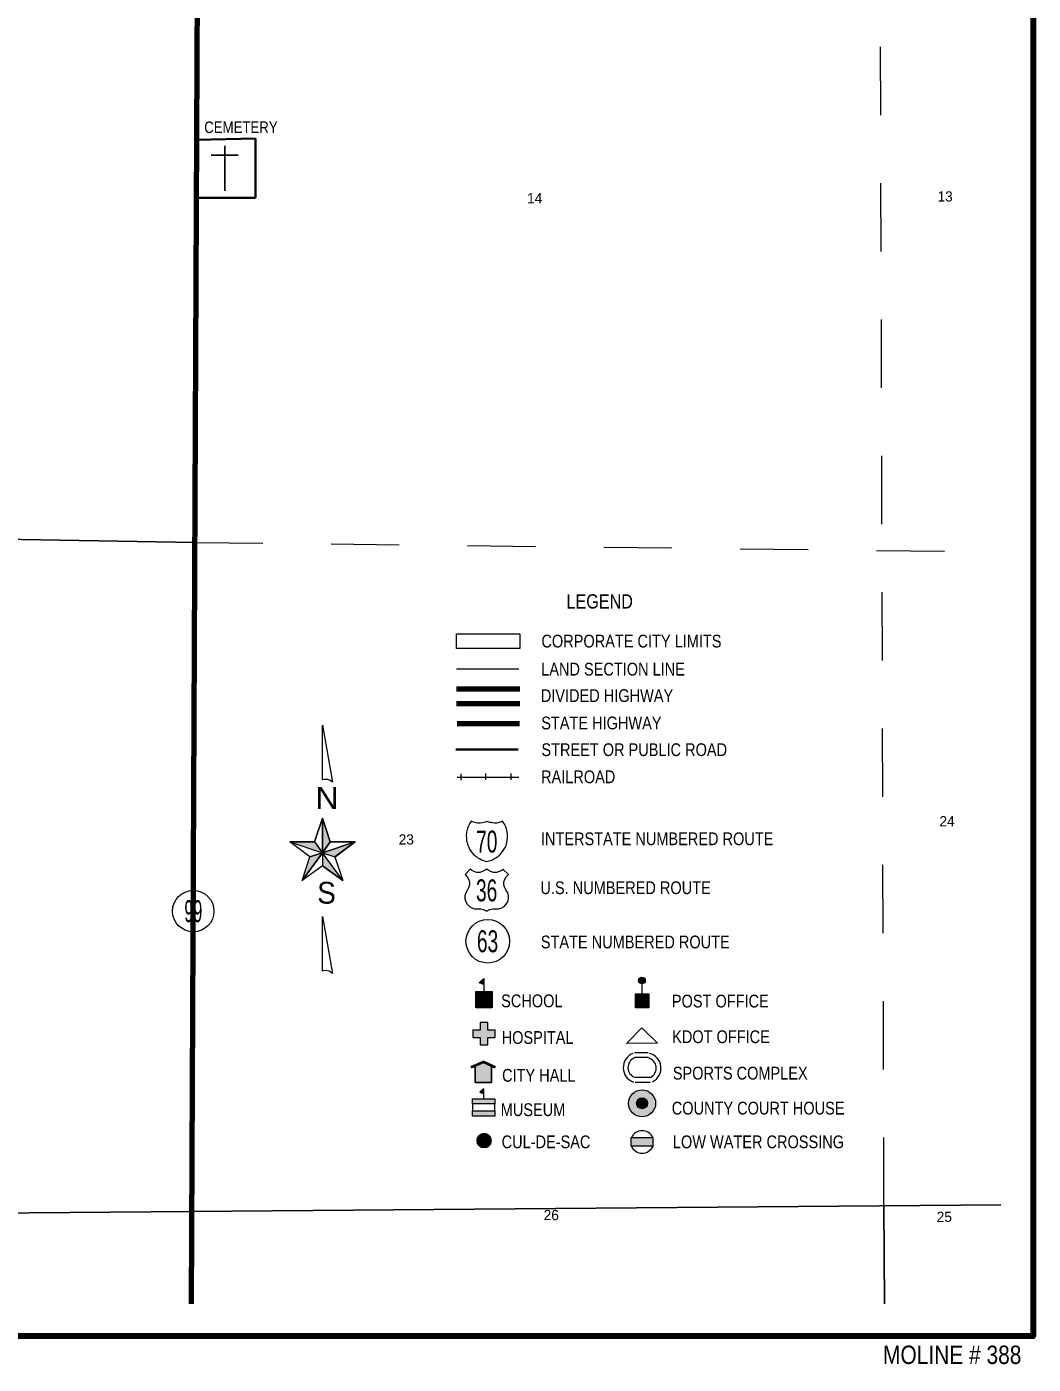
# Model space of a CAD drawing. Extents: x 52.94 to 56.86, y 28.24 to 32.16.
# Drawn here: x 55.342 to 56.818, y 28.241 to 30.202 of the extents above; entities that cross this region are included whole.
import ezdxf
from ezdxf.enums import TextEntityAlignment as Align

# ---------------------------------------------------------------- set-up
doc = ezdxf.new("R2010")
doc.units = 0
doc.header["$LTSCALE"] = 0.0068
for name, pattern in [('DOTTED', [1.5, 0.3, -1.2]), ('LONG_DASHED', [7.5, 6, -1.5]), ('MEDIUM_DASHED', [4.5, 3, -1.5])]:
    doc.linetypes.add(name, pattern=pattern)
for name, color, linetype, lineweight in [('12', 7, 'Continuous', 80), ('14', 7, 'Continuous', 25), ('15', 7, 'MEDIUM_DASHED', 13), ('19', 7, 'Continuous', 13), ('32', 7, 'Continuous', 25), ('48', 7, 'Continuous', 106), ('50', 7, 'Continuous', 13), ('51', 7, 'Continuous', 13)]:
    doc.layers.add(name, color=color, linetype=linetype, lineweight=lineweight)
doc.layers.add('45', color=7, linetype='Continuous')

msp = doc.modelspace()

# ---------------------------------------------------------------- hatches: boundary and pattern name
at = {"layer": '50'}
for points in [[(56.0125, 28.797348), (56.005492, 28.800189), (56.0125, 28.80625)], [(56.244503, 28.798415, 1), (56.244077, 28.808216, 1)], [(56.000568, 28.763447), (56.000568, 28.7875), (56.024621, 28.7875), (56.024621, 28.763447)], [(56.234659, 28.763447), (56.234659, 28.783712), (56.254167, 28.783712), (56.254167, 28.763447)], [(56.007197, 28.708902), (56.018182, 28.708902), (56.018182, 28.719697), (56.028977, 28.719697), (56.028977, 28.730682), (56.018182, 28.730682), (56.018182, 28.741667), (56.007197, 28.741667), (56.007197, 28.730682), (55.996212, 28.730682), (55.996212, 28.719697), (56.007197, 28.719697)], [(56.011932, 28.684091), (55.999621, 28.678598), (55.999621, 28.653788), (56.023674, 28.653788), (56.023674, 28.678598)], [(56.012121, 28.636932), (56.012121, 28.644508), (56.00625, 28.639394)], [(56.264315, 28.623923, 1), (56.224633, 28.622695, 1)], [(56.028409, 28.629924), (56.028409, 28.622348), (55.995644, 28.622348), (55.995644, 28.629924)], [(56.252298, 28.62515, 1), (56.23665, 28.621468, 1)], [(56.028409, 28.612121), (56.028409, 28.604545), (55.995644, 28.604545), (55.995644, 28.612121)], [(56.022973, 28.568544, 1), (56.002455, 28.568544, 1)], [(56.228598, 28.572917), (56.260417, 28.572917), (56.260417, 28.560227), (56.228598, 28.560227)]]:
    msp.add_hatch(color=256, dxfattribs=at).paths.add_polyline_path(points)
at = {"layer": '51'}
for points in [[(55.775758, 29.041477), (55.775758, 28.990909), (55.786932, 29.006629)], [(55.764394, 29.006629), (55.727652, 29.006629), (55.775758, 28.990909)], [(55.775758, 28.990909), (55.794129, 28.985038), (55.823674, 29.006629)], [(55.745833, 28.95), (55.757386, 28.985038), (55.775758, 28.990909)], [(55.775758, 28.990909), (55.775758, 28.971591), (55.805303, 28.95)]]:
    msp.add_hatch(color=256, dxfattribs=at).paths.add_polyline_path(points)

# ---------------------------------------------------------------- linework, layer by layer
at = {"layer": '12'}
msp.add_line((55.591856, 30.277841), (55.583333, 28.328977), dxfattribs=at)
at = {"layer": '14'}
msp.add_line((56.599811, 28.328977), (56.599242, 28.472917), dxfattribs=at)
for points in [[(52.982955, 29.482197), (53.982765, 29.477462), (54.683712, 29.461742), (55.588258, 29.446023)], [(52.982955, 28.486742), (54.192614, 28.46875), (54.870076, 28.458902), (56.770833, 28.474432)]]:
    msp.add_lwpolyline(points, dxfattribs=at)
at = {"layer": '15'}
for p, q in [((56.599242, 28.472917), (56.593371, 30.45)), ((55.588258, 29.446023), (56.770833, 29.432197))]:
    msp.add_line(p, q, dxfattribs=at)
at = {"layer": '19'}
msp.add_circle((55.586195, 28.905197), 0.030388, dxfattribs=at)
at = {"layer": '32'}
for p, q in [((55.632386, 30.027652), (55.632386, 29.961932)), ((55.612311, 30.014015), (55.652273, 30.014015))]:
    msp.add_line(p, q, dxfattribs=at)
at = {"layer": '32', "linetype": 'DOTTED', "lineweight": 35}
msp.add_lwpolyline([(55.59072, 30.036364), (55.677273, 30.038258), (55.677273, 29.951326), (55.590341, 29.951326)], dxfattribs=at)
at = {"layer": '48'}
msp.add_lwpolyline([(52.935606, 28.281629), (52.935606, 32.164205), (56.818182, 32.164205), (56.818182, 28.281629)], close=True, dxfattribs=at)
at = {"layer": '50', "linetype": 'MEDIUM_DASHED'}
msp.add_line((55.972348, 29.260795), (56.063826, 29.260795), dxfattribs=at)
at = {"layer": '50', "lineweight": 80}
for p, q in [((55.972348, 29.23125), (56.064962, 29.23125)), ((55.972348, 29.209659), (56.064962, 29.209659)), ((55.973295, 29.180303), (56.064773, 29.180303))]:
    msp.add_line(p, q, dxfattribs=at)
at = {"layer": '50', "lineweight": 35}
msp.add_line((55.971212, 29.142045), (56.062689, 29.142045), dxfattribs=at)
at = {"layer": '50'}
for p, q in [((55.973295, 29.101894), (56.063826, 29.101894)), ((55.978788, 29.106439), (55.978788, 29.097159)), ((56.014583, 29.107008), (56.014583, 29.097727)), ((56.052083, 29.107008), (56.052083, 29.097727)), ((56.012689, 28.7875), (56.012689, 28.797348)), ((56.244508, 28.783144), (56.244508, 28.798864)), ((56.253598, 28.697159), (56.233333, 28.697159)), ((56.253598, 28.690341), (56.233333, 28.690341)), ((56.234091, 28.661553), (56.256629, 28.661553)), ((56.234091, 28.654356), (56.256629, 28.654356)), ((56.012121, 28.630114), (56.012121, 28.636932)), ((56.228598, 28.572917), (56.260417, 28.572917)), ((56.260417, 28.560227), (56.228598, 28.560227))]:
    msp.add_line(p, q, dxfattribs=at)
at = {"layer": '50', "linetype": 'LONG_DASHED'}
msp.add_lwpolyline([(55.972348, 29.312121), (56.064962, 29.312121), (56.064962, 29.29053), (55.972348, 29.29053)], close=True, dxfattribs=at)
at = {"layer": '50'}
for points in [[(55.99375, 29.036932), (55.991667, 29.034091), (55.990341, 29.03125), (55.989773, 29.029167), (55.988636, 29.027652), (55.988258, 29.025189), (55.9875, 29.023295), (55.986932, 29.020265), (55.986553, 29.016667), (55.986742, 29.011364), (55.987121, 29.007955), (55.988258, 29.004735), (55.988636, 29.002652), (55.990152, 28.999053), (55.991477, 28.996023), (55.993939, 28.992424), (55.995455, 28.99053), (55.997159, 28.988447), (55.998674, 28.987311), (56.000189, 28.985985), (56.002083, 28.984659), (56.003788, 28.983523), (56.005303, 28.982386), (56.006818, 28.981629), (56.008712, 28.980492), (56.011932, 28.979356), (56.01572, 28.97803), (56.016856, 28.97803), (56.020265, 28.978977), (56.023864, 28.979924), (56.027083, 28.981629), (56.030114, 28.983333), (56.032955, 28.985417), (56.035795, 28.987879), (56.038258, 28.99072), (56.040909, 28.993939), (56.042803, 28.997159), (56.043561, 28.998674), (56.044886, 29.001326), (56.046023, 29.005682), (56.04678, 29.009848), (56.047159, 29.013826), (56.04697, 29.017992), (56.04678, 29.021023), (56.046212, 29.023295), (56.044886, 29.027652), (56.043561, 29.030871), (56.041477, 29.03428), (56.039962, 29.036932), (56.038068, 29.036174), (56.034848, 29.035227), (56.033144, 29.034659), (56.03125, 29.03428), (56.02822, 29.034091), (56.024811, 29.034659), (56.022917, 29.035038), (56.021023, 29.035227), (56.019697, 29.035795), (56.017803, 29.036364), (56.016856, 29.036932), (56.01572, 29.036364), (56.014205, 29.035795), (56.012311, 29.035227), (56.010606, 29.034659), (56.006818, 29.034091), (56.00322, 29.034091), (56.001136, 29.034659), (55.999432, 29.035038), (55.997348, 29.035417), (55.995455, 29.036174)], [(55.992424, 28.966856), (55.984848, 28.959091), (55.987879, 28.955682), (55.989962, 28.952273), (55.991288, 28.947917), (55.991288, 28.943561), (55.989962, 28.939205), (55.987879, 28.935606), (55.985795, 28.932008), (55.984659, 28.927652), (55.984659, 28.923295), (55.985795, 28.91875), (55.987879, 28.915341), (55.991098, 28.912121), (55.994697, 28.909848), (55.998864, 28.908712), (56.007765, 28.908712), (56.011932, 28.907576), (56.01553, 28.905492), (56.016856, 28.904735), (56.017235, 28.905492), (56.021212, 28.907576), (56.025379, 28.908712), (56.033902, 28.908712), (56.038636, 28.909848), (56.042235, 28.912121), (56.045265, 28.915341), (56.047538, 28.91875), (56.048674, 28.923295), (56.048674, 28.927652), (56.047538, 28.932008), (56.045265, 28.935606), (56.043182, 28.939205), (56.041856, 28.943561), (56.041856, 28.947917), (56.043182, 28.952273), (56.045265, 28.955682), (56.048674, 28.959091), (56.040341, 28.966856), (56.039015, 28.965341), (56.035227, 28.963068), (56.031061, 28.961932), (56.026515, 28.961932), (56.022348, 28.963068), (56.018561, 28.965341), (56.016856, 28.966856), (56.014205, 28.965341), (56.010417, 28.963068), (56.006439, 28.961932), (56.001894, 28.961932), (55.997727, 28.963068), (55.994129, 28.965341)], [(56.0125, 28.797348), (56.005492, 28.800189), (56.0125, 28.80625)], [(56.000568, 28.763447), (56.000568, 28.7875), (56.024621, 28.7875), (56.024621, 28.763447)], [(56.234659, 28.763447), (56.234659, 28.783712), (56.254167, 28.783712), (56.254167, 28.763447)], [(56.007197, 28.708902), (56.018182, 28.708902), (56.018182, 28.719697), (56.028977, 28.719697), (56.028977, 28.730682), (56.018182, 28.730682), (56.018182, 28.741667), (56.007197, 28.741667), (56.007197, 28.730682), (55.996212, 28.730682), (55.996212, 28.719697), (56.007197, 28.719697)], [(56.221591, 28.711174), (56.244318, 28.734091), (56.267235, 28.711364)], [(56.011932, 28.684091), (55.999621, 28.678598), (55.999621, 28.653788), (56.023674, 28.653788), (56.023674, 28.678598)], [(56.012121, 28.636932), (56.012121, 28.644508), (56.00625, 28.639394)], [(56.028409, 28.629924), (56.028409, 28.622348), (55.995644, 28.622348), (55.995644, 28.629924)], [(56.028409, 28.612121), (56.028409, 28.604545), (55.995644, 28.604545), (55.995644, 28.612121)], [(56.228598, 28.572917), (56.260417, 28.572917), (56.260417, 28.560227), (56.228598, 28.560227)]]:
    msp.add_lwpolyline(points, close=True, dxfattribs=at)
at = {"layer": '50', "lineweight": 40}
msp.add_lwpolyline([(55.993939, 28.676326), (56.011932, 28.68428), (56.028977, 28.676326)], dxfattribs=at)
at = {"layer": '50'}
for points in [[(56.003598, 28.653977), (55.999621, 28.653977), (55.999621, 28.678788)], [(56.023674, 28.678788), (56.023674, 28.653977), (56.003409, 28.653977)], [(56.028409, 28.620265), (56.028409, 28.622348), (55.995644, 28.622348), (55.995644, 28.612121), (56.028409, 28.612121), (56.028409, 28.620644)]]:
    msp.add_lwpolyline(points, dxfattribs=at)
for centre, radius in [((56.018174, 28.860908), 0.031987), ((56.24429, 28.803316), 0.004905), ((56.244474, 28.623309), 0.01985), ((56.244474, 28.623309), 0.008037)]:
    msp.add_circle(centre, radius, dxfattribs=at)
at = {"layer": '50', "lineweight": 25}
msp.add_circle((56.012714, 28.568544), 0.010259, dxfattribs=at)
at = {"layer": '50'}
for centre, radius, start, end in [((56.239076, 28.675541), 0.022283, 111.82978, 251.18127), ((56.239076, 28.675649), 0.015332, 111.82978, 251.18127), ((56.249872, 28.67502), 0.015332, 296.54144, 75.89292), ((56.249872, 28.674912), 0.022283, 296.54144, 75.89292), ((56.244599, 28.565531), 0.017521, 24.77119, 155.22881), ((56.244599, 28.567618), 0.017521, 204.77119, 335.22881)]:
    msp.add_arc(centre, radius, start, end, dxfattribs=at)
at = {"layer": '51'}
for p, q in [((55.764205, 29.006629), (55.775568, 29.041477)), ((55.775568, 29.041477), (55.786932, 29.006629))]:
    msp.add_line(p, q, dxfattribs=at)
for points in [[(55.775568, 29.097727), (55.775568, 29.177841), (55.790341, 29.094129), (55.788258, 29.095833), (55.785795, 29.097159), (55.783712, 29.098106), (55.78125, 29.098295), (55.778409, 29.098295)], [(55.775568, 29.041477), (55.764205, 29.006629), (55.775568, 28.990909)], [(55.775758, 29.041477), (55.775758, 28.990909), (55.786932, 29.006629)], [(55.727652, 29.006629), (55.775568, 28.990909), (55.757197, 28.985038)], [(55.764394, 29.006629), (55.727652, 29.006629), (55.775758, 28.990909)], [(55.823674, 29.006629), (55.786932, 29.006629), (55.775568, 28.990909)], [(55.775758, 28.990909), (55.794129, 28.985038), (55.823674, 29.006629)], [(55.745833, 28.95), (55.775568, 28.990909), (55.775568, 28.97178)], [(55.745833, 28.95), (55.757386, 28.985038), (55.775758, 28.990909)], [(55.775568, 28.990909), (55.793939, 28.985038), (55.805303, 28.95)], [(55.775758, 28.990909), (55.775758, 28.971591), (55.805303, 28.95)], [(55.775568, 28.817235), (55.775568, 28.897159), (55.790341, 28.813636), (55.788447, 28.815341), (55.785606, 28.816856), (55.782576, 28.817614), (55.780303, 28.817992), (55.777462, 28.817614)]]:
    msp.add_lwpolyline(points, close=True, dxfattribs=at)
for points in [[(55.757197, 28.985038), (55.727652, 29.006629), (55.764205, 29.006629), (55.775568, 29.041477)], [(55.786932, 29.006629), (55.823674, 29.006629), (55.793939, 28.985038)], [(55.775568, 28.97178), (55.745833, 28.95), (55.757197, 28.985038)], [(55.793939, 28.985038), (55.805303, 28.95), (55.775568, 28.97178)]]:
    msp.add_lwpolyline(points, dxfattribs=at)

# ---------------------------------------------------------------- texts
at = {"layer": '19', "width": 0.55}
msp.add_text('99', height=0.0322, dxfattribs=at).set_placement((55.586269, 28.889015), align=Align.CENTER)
at = {"layer": '32', "width": 0.85}
msp.add_text('CEMETERY', height=0.01705, dxfattribs=at).set_placement((55.602273, 30.046402))
at = {"layer": '45'}
for s, p in [('14', (56.086932, 29.943371)), ('13', (56.68892, 29.946023)), ('24', (56.691761, 29.029545)), ('23', (55.898674, 29.002841)), ('26', (56.111269, 28.451894)), ('25', (56.687784, 28.449242))]:
    msp.add_text(s, height=0.01496, dxfattribs=at).set_placement(p, align=Align.CENTER)
at = {"layer": '48', "width": 0.85}
msp.add_text('MOLINE # 388', height=0.027, dxfattribs=at).set_placement((56.699337, 28.240909), align=Align.CENTER)
at = {"layer": '50'}
for s, height, width, p in [('LEGEND', 0.02083, 0.85, (56.182292, 29.349053)), ('CORPORATE CITY LIMITS', 0.01875, 0.85, (56.228883, 29.291856)), ('LAND SECTION LINE', 0.01875, 0.85, (56.201894, 29.250758)), ('DIVIDED HIGHWAY', 0.01875, 0.85, (56.192992, 29.211932)), ('STATE HIGHWAY', 0.01875, 0.85, (56.184754, 29.17178)), ('STREET OR PUBLIC ROAD', 0.01875, 0.85, (56.232955, 29.132576)), ('RAILROAD', 0.01875, 0.85, (56.150758, 29.092803)), ('70', 0.0322, 0.65, (56.016667, 28.991098)), ('INTERSTATE NUMBERED ROUTE', 0.01875, 0.85, (56.266572, 29.001894)), ('36', 0.0322, 0.65, (56.016477, 28.919508)), ('U.S. NUMBERED ROUTE', 0.01875, 0.85, (56.220265, 28.930114)), ('63', 0.0322, 0.65, (56.017803, 28.844886)), ('STATE NUMBERED ROUTE', 0.01875, 0.85, (56.23447, 28.850568)), ('SCHOOL', 0.01875, 0.85, (56.082765, 28.764205)), ('POST OFFICE', 0.01875, 0.85, (56.359186, 28.763826)), ('HOSPITAL', 0.01875, 0.85, (56.091193, 28.710417)), ('KDOT OFFICE', 0.01875, 0.85, (56.360227, 28.711553)), ('CITY HALL', 0.01875, 0.85, (56.092992, 28.654924)), ('SPORTS COMPLEX', 0.01875, 0.85, (56.388447, 28.658144)), ('MUSEUM', 0.01875, 0.85, (56.08447, 28.604545)), ('COUNTY COURT HOUSE', 0.01875, 0.85, (56.414678, 28.606818)), ('CUL-DE-SAC', 0.01875, 0.85, (56.103598, 28.557386)), ('LOW WATER CROSSING', 0.01875, 0.85, (56.415152, 28.557386))]:
    msp.add_text(s, height=height, dxfattribs=dict(at, width=width)).set_placement(p, align=Align.CENTER)
at = {"layer": '51'}
for s, width, p in [('N', 1.1, (55.782386, 29.055114)), ('S', 0.95, (55.781629, 28.916098))]:
    msp.add_text(s, height=0.03206, dxfattribs=dict(at, width=width)).set_placement(p, align=Align.CENTER)

doc.saveas('drawing.dxf')
